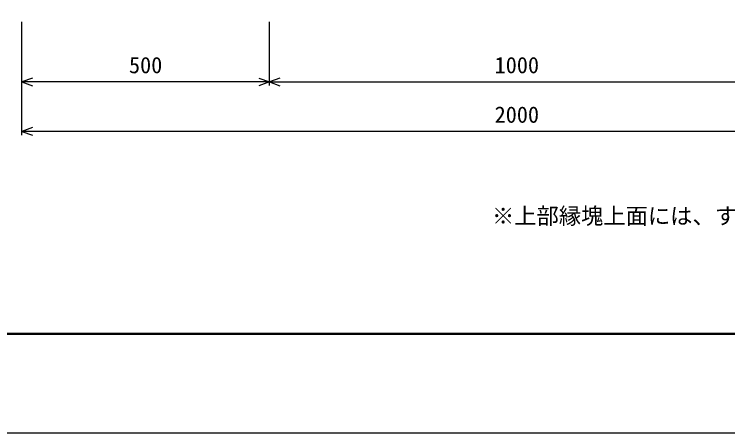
# Model space of a CAD drawing. Units: millimetres, scale not verified. Extents: x -12600 to 12600, y -5940 to 5940.
# Drawn here: x -10770 to -9328, y -5940 to -5095 of the extents above; entities that cross this region are included whole.
import ezdxf
from ezdxf.enums import TextEntityAlignment as Align

# ---------------------------------------------------------------- set-up
doc = ezdxf.new("R2010")
doc.units = ezdxf.units.MM
doc.header["$LTSCALE"] = 40
for name, color, linetype, lineweight in [('0-0_DIM', 7, 'Continuous', 25), ('0-1_Defpoints', 5, 'Continuous', 25), ('0-7_TXT', 7, 'Continuous', 25), ('0-8_WAKU', 3, 'Continuous', 25)]:
    doc.layers.add(name, color=color, linetype=linetype, lineweight=lineweight)
doc.styles.add('ＭＳ ゴシック', font='')
doc.styles.get('ＭＳ ゴシック').set_extended_font_data('MS Gothic')

msp = doc.modelspace()

# ---------------------------------------------------------------- linework, layer by layer
at = {"layer": '0-0_DIM'}
for p, q in [((-10754.31, -5339.02), (-10754.31, -5110.52)), ((-10254.31, -5239.02), (-10254.31, -5110.52)), ((-10254.31, -5231.52), (-10754.31, -5231.52)), ((-10254.31, -5231.52), (-9254.31, -5231.52)), ((-8754.31, -5331.52), (-10754.31, -5331.52))]:
    msp.add_line(p, q, dxfattribs=at)
for points in [[(-10733.17, -5223.82), (-10754.31, -5231.52), (-10733.17, -5239.21)], [(-10275.46, -5223.82), (-10254.31, -5231.52), (-10275.46, -5239.21)], [(-10233.17, -5223.82), (-10254.31, -5231.52), (-10233.17, -5239.21)], [(-10733.17, -5323.82), (-10754.31, -5331.52), (-10733.17, -5339.21)]]:
    msp.add_lwpolyline(points, dxfattribs=at)
at = {"layer": '0-1_Defpoints'}
msp.add_lwpolyline([(-12600, -5940), (-4200, -5940), (-4200, 0), (-12600, 0)], close=True, dxfattribs=at)
at = {"layer": '0-8_WAKU', "lineweight": 50}
msp.add_lwpolyline([(-12400, -5740), (-4400, -5740), (-4400, -200), (-12400, -200)], close=True, dxfattribs=at)

# ---------------------------------------------------------------- texts
at = {"layer": '0-0_DIM', "style": 'ＭＳ ゴシック'}
for s, p in [('500', (-10538.06, -5224.02)), ('1000', (-9799.31, -5224.02)), ('2000', (-9799.31, -5324.02))]:
    msp.add_text(s, height=32.99, dxfattribs=at).set_placement(p, align=Align.BOTTOM_LEFT)
at = {"layer": '0-7_TXT', "style": 'ＭＳ ゴシック'}
msp.add_text('※上部縁塊上面には、すべり抵抗値をあげるため模様を付す。', height=32.99, dxfattribs=at).set_placement((-9804.62, -5528.65), align=Align.BOTTOM_LEFT)

doc.saveas('drawing.dxf')
